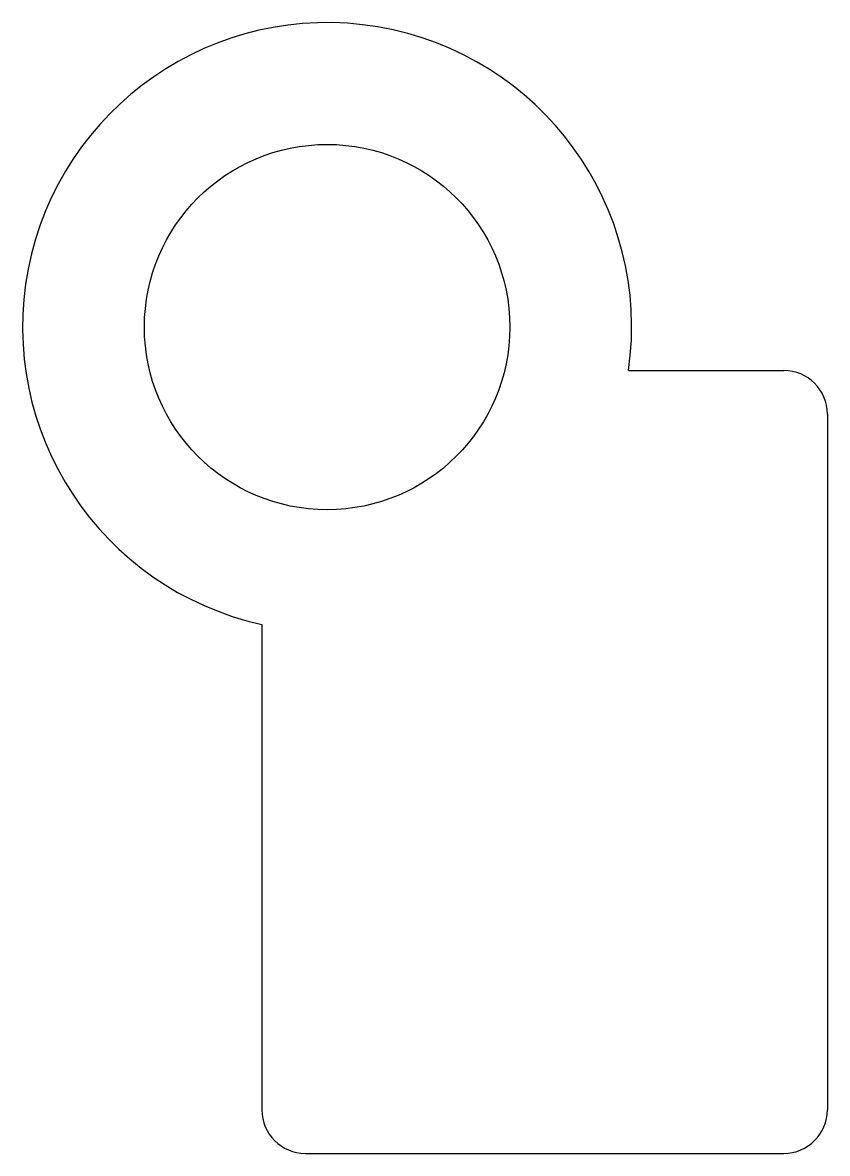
# Model space of a CAD drawing. Header units: millimetres. Extents: x -7 to 11.5, y -19 to 7.
import ezdxf

# ---------------------------------------------------------------- set-up
doc = ezdxf.new("R2010")
doc.units = ezdxf.units.MM

msp = doc.modelspace()

# ---------------------------------------------------------------- linework, layer by layer
for p, q in [((6.928, -1), (10.5, -1)), ((11.5, -2), (11.5, -18)), ((-1.5, -6.837), (-1.5, -18)), ((-0.5, -19), (10.5, -19))]:
    msp.add_line(p, q)
msp.add_circle((0, 0), 4.2)
for centre, radius, start, end in [((0, 0), 7, -8.2132, 257.6264), ((10.5, -2), 1, 0, 90), ((-0.5, -18), 1, -180, -90), ((10.5, -18), 1, 270, 360)]:
    msp.add_arc(centre, radius, start, end)

doc.saveas('drawing.dxf')
